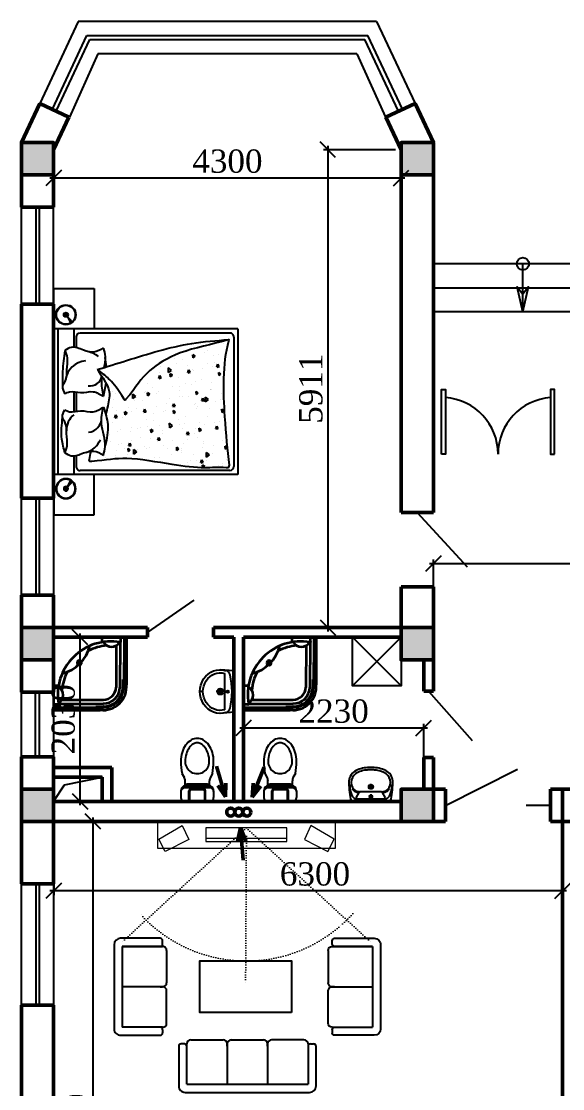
# Model space of a CAD drawing. Header units: inches. Extents: x 2870606 to 3671143, y -733551 to -473558.
# Drawn here: x 2870606 to 2877306, y -489362 to -476158 of the extents above; entities that cross this region are included whole.
import ezdxf

# ---------------------------------------------------------------- set-up
doc = ezdxf.new("R2010")
doc.units = ezdxf.units.IN
doc.header["$MEASUREMENT"] = 0
doc.linetypes.add('ACAD_ISO07W100', pattern=[3, 0, -3])
doc.layers.add('Steni', color=24, linetype='Continuous', lineweight=35)
doc.styles.add('J~stule', font='dutch.ttf')
doc.dimstyles.new('J~style', dxfattribs={"dimscale": 100, "dimtxt": 2.5, "dimasz": 2, "dimexe": 0.55, "dimexo": 0.725, "dimtad": 1, "dimdec": 0, "dimdsep": 46, "dimtxsty": 'J~stule', "dimblk": 'OBLIQUE', "dimcen": 2, "dimdle": 0.5, "dimadec": 0, "dimazin": 0, "dimtfac": 1, "dimtdec": 0, "dimtmove": 0, "dimatfit": 3, "dimfxl": 1, "dimarcsym": 0})

# ---------------------------------------------------------------- blocks, each defined once
blk = doc.blocks.new('_Oblique')
at = {"color": 0, "linetype": 'ByBlock', "lineweight": -2}
blk.add_line((-0.5, -0.5), (0.5, 0.5), dxfattribs=at)
blk = doc.blocks.new('*D1009')
at = {"color": 0, "lineweight": -2, "transparency": 16777216}
for p, q in [((2873356, -485638), (2873356, -484847)), ((2875586, -485588), (2875586, -484847)), ((2875634, -484900), (2873308, -484900))]:
    blk.add_line(p, q, dxfattribs=at)
at = {"layer": 'Defpoints', "color": 0, "lineweight": 35, "transparency": 16777216}
for p in [(2873356, -484900), (2873356, -485707), (2875586, -485657)]:
    blk.add_point(p, dxfattribs=at)
at = {"color": 0, "lineweight": -2, "transparency": 16777216, "xscale": 192, "yscale": 192, "zscale": 192}
for p, rotation in [((2873356, -484900), 180.0000000133402), ((2875586, -484900), 1.334020893750676e-08)]:
    blk.add_blockref('_Oblique', p, dxfattribs=dict(at, rotation=rotation))
at = {"color": 0, "transparency": 16777216, "insert": (2874471, -484693), "char_height": 288, "attachment_point": 5, "rotation": 0, "style": 'J~stule'}
blk.add_mtext('2230', dxfattribs=at)
blk = doc.blocks.new('*D1016')
at = {"color": 0, "lineweight": -2, "transparency": 16777216}
for p, q in [((2871075, -483777), (2871385, -483777)), ((2871332, -485855), (2871332, -483729)), ((2871075, -485807), (2871385, -485807))]:
    blk.add_line(p, q, dxfattribs=at)
at = {"layer": 'Defpoints', "color": 0, "lineweight": 35, "transparency": 16777216}
for p in [(2871006, -483777), (2871332, -483777), (2871006, -485807)]:
    blk.add_point(p, dxfattribs=at)
at = {"color": 0, "lineweight": -2, "transparency": 16777216, "xscale": 192, "yscale": 192, "zscale": 192}
for p, rotation in [((2871332, -483777), 90), ((2871332, -485807), 270)]:
    blk.add_blockref('_Oblique', p, dxfattribs=dict(at, rotation=rotation))
at = {"color": 0, "transparency": 16777216, "insert": (2871125, -484792), "char_height": 288, "attachment_point": 5, "rotation": 90, "style": 'J~stule'}
blk.add_mtext('2030', dxfattribs=at)
blk = doc.blocks.new('*D1017')
at = {"color": 0, "lineweight": -2, "transparency": 16777216}
for p, q in [((2877306, -486127), (2877306, -486967)), ((2871006, -486616), (2871006, -486967)), ((2877354, -486914), (2870958, -486914))]:
    blk.add_line(p, q, dxfattribs=at)
at = {"layer": 'Defpoints', "color": 0, "lineweight": 35, "transparency": 16777216}
for p in [(2877306, -486057), (2871006, -486547), (2871006, -486914)]:
    blk.add_point(p, dxfattribs=at)
at = {"color": 0, "lineweight": -2, "transparency": 16777216, "xscale": 192, "yscale": 192, "zscale": 192}
for p, rotation in [((2871006, -486914), 180.0000000133402), ((2877306, -486914), 1.334020893750676e-08)]:
    blk.add_blockref('_Oblique', p, dxfattribs=dict(at, rotation=rotation))
at = {"color": 0, "transparency": 16777216, "insert": (2874240, -486707), "char_height": 288, "attachment_point": 5, "rotation": 0, "style": 'J~stule'}
blk.add_mtext('6300', dxfattribs=at)
blk = doc.blocks.new('Ðàêîâèíà')
for p, q in [((0.89, 10.75), (0.75, 9.06)), ((6, 10.75), (0.89, 10.75)), ((3.45, 10.75), (3.45, 10.53)), ((6, 10.75), (6.15, 9.06)), ((5.69, 9.63), (1.2, 9.63)), ((3.6, 10), (3.3, 10)), ((3.45, 10.15), (3.45, 9.85)), ((3.45, 9.44), (3.45, 8.69)), ((3.82, 9.06), (3.07, 9.06)), ((3.45, 6.77), (3.45, 6.55))]:
    blk.add_line(p, q)
for centre, radius in [((3.45, 9.06), 0.375), ((3.45, 9.06), 0.225), ((3.45, 10), 0.15)]:
    blk.add_circle(centre, radius)
for centre, radius, start, end in [((1.57, 9.55), 0.75, 104.142, 162.4105), ((3.45, 2.11), 8.42, 75.858, 104.142), ((5.32, 9.55), 0.75, 17.5895, 75.858)]:
    blk.add_arc(centre, radius, start, end)
at = {"extrusion": (0, 0, -1)}
for major_axis, ratio, start_param, end_param in [((-2.7, 0), 0.930556, 2.854727, 6.570051), ((-2.32, 0), 0.919354, 2.875298, 6.54948)]:
    blk.add_ellipse((3.45, 9.06), major_axis=major_axis, ratio=ratio, start_param=start_param, end_param=end_param, dxfattribs=at)
blk = doc.blocks.new('UM')
at = {"xscale": -1, "rotation": 270}
blk.add_blockref('Ðàêîâèíà', (517.48, 444.59), dxfattribs=at)
blk = doc.blocks.new('Rrovat_TOP_1')
for p, q in [((900, 0), (-900, 0)), ((900, -2280), (900, 0)), ((-900, -2280), (-900, 0)), ((900, -50), (-900, -50)), ((-674, -250), (-900, -250)), ((125, -250), (-125, -250)), ((900, -250), (674, -250)), ((-850, -2180), (-850, -327)), ((-670, -277), (-800, -277)), ((121, -277), (-121, -277)), ((800, -277), (670, -277)), ((850, -2180), (850, -327)), ((-696, -638), (-696, -638)), ((-668, -762), (-668, -762)), ((-608, -779), (-608, -779)), ((-494, -709), (-494, -709)), ((-403, -687), (-403, -687)), ((-370, -788), (-370, -788)), ((-258, -724), (-258, -724)), ((-199, -756), (-164, -771)), ((-199, -756), (-193, -785)), ((-193, -785), (-164, -771)), ((-104, -780), (-104, -780)), ((-66, -731), (-66, -731)), ((23, -737), (23, -737)), ((105, -762), (105, -762)), ((132, -733), (132, -733)), ((-651, -917), (-651, -917)), ((-617, -926), (-579, -923)), ((-597, -949), (-579, -923)), ((-576, -875), (-576, -875)), ((-527, -802), (-527, -802)), ((-512, -838), (-512, -838)), ((-340, -827), (-340, -827)), ((-190, -846), (-190, -846)), ((-161, -886), (-123, -883)), ((-161, -886), (-142, -910)), ((-142, -910), (-123, -883)), ((-75, -924), (-75, -924)), ((-648, -993), (-591, -992)), ((-648, -993), (-621, -1030)), ((-621, -1030), (-591, -992)), ((-617, -926), (-597, -949)), ((-597, -1042), (-597, -1042)), ((-546, -929), (-512, -944)), ((-546, -929), (-541, -959)), ((-541, -959), (-512, -944)), ((-484, -962), (-484, -962)), ((-363, -953), (-363, -953)), ((-328, -1038), (-328, -1038)), ((-314, -961), (-314, -961)), ((-124, -962), (-124, -962)), ((-83, -1024), (-83, -1024)), ((20, -1005), (20, -1005)), ((38, -979), (95, -978)), ((38, -979), (65, -1016)), ((65, -1016), (95, -978)), ((-582, -1149), (-582, -1149)), ((-556, -1119), (-556, -1119)), ((-437, -1077), (-437, -1077)), ((-319, -1072), (-319, -1072)), ((-301, -1162), (-301, -1162)), ((-218, -1150), (-218, -1150)), ((-129, -1115), (-94, -1130)), ((-129, -1115), (-123, -1144)), ((-123, -1144), (-94, -1130)), ((-117, -1126), (-117, -1126)), ((-104, -1120), (-104, -1120)), ((19, -1102), (19, -1102)), ((74, -1166), (112, -1163)), ((74, -1166), (93, -1190)), ((93, -1190), (112, -1163)), ((109, -1124), (109, -1124)), ((121, -1135), (121, -1135)), ((225, -1164), (225, -1164)), ((-690, -1244), (-690, -1244)), ((-685, -1307), (-685, -1307)), ((-561, -1192), (-561, -1192)), ((-477, -1288), (-442, -1303)), ((-477, -1288), (-471, -1318)), ((-471, -1318), (-442, -1303)), ((-454, -1197), (-454, -1197)), ((-382, -1206), (-344, -1203)), ((-382, -1206), (-362, -1230)), ((-362, -1230), (-344, -1203)), ((-351, -1216), (-351, -1216)), ((-300, -1315), (-300, -1315)), ((-228, -1236), (-228, -1236)), ((-145, -1238), (-145, -1238)), ((-64, -1268), (-64, -1268)), ((101, -1279), (101, -1279)), ((128, -1300), (128, -1300)), ((172, -1221), (172, -1221)), ((289, -1301), (324, -1316)), ((289, -1301), (295, -1330)), ((295, -1330), (324, -1316)), ((366, -1309), (366, -1309)), ((-580, -1415), (-580, -1415)), ((-536, -1362), (-536, -1362)), ((-399, -1349), (-399, -1349)), ((-352, -1351), (-352, -1351)), ((-324, -1436), (-267, -1435)), ((-324, -1436), (-297, -1473)), ((-297, -1473), (-267, -1435)), ((-117, -1362), (-117, -1362)), ((-106, -1389), (-106, -1389)), ((-23, -1394), (-23, -1394)), ((39, -1437), (39, -1437)), ((293, -1324), (293, -1324)), ((309, -1447), (347, -1443)), ((309, -1447), (329, -1470)), ((314, -1439), (314, -1439)), ((328, -1470), (347, -1443)), ((361, -1422), (419, -1421)), ((361, -1422), (388, -1459)), ((388, -1459), (419, -1421)), ((429, -1418), (429, -1418)), ((438, -1323), (438, -1323)), ((-652, -1462), (-652, -1462)), ((-602, -1526), (-564, -1523)), ((-602, -1526), (-582, -1550)), ((-600, -1581), (-600, -1581)), ((-582, -1550), (-564, -1523)), ((-573, -1580), (-573, -1580)), ((-476, -1466), (-476, -1466)), ((-279, -1559), (-279, -1559)), ((-215, -1549), (-215, -1549)), ((-147, -1486), (-109, -1483)), ((-147, -1486), (-127, -1510)), ((-147, -1509), (-147, -1509)), ((-127, -1510), (-109, -1483)), ((-59, -1474), (-24, -1489)), ((-59, -1474), (-53, -1504)), ((-53, -1504), (-24, -1489)), ((-43, -1512), (-43, -1512)), ((67, -1561), (67, -1561)), ((140, -1563), (140, -1563)), ((190, -1554), (190, -1554)), ((193, -1465), (193, -1465)), ((295, -1543), (295, -1543)), ((374, -1474), (374, -1474)), ((476, -1524), (476, -1524)), ((531, -1496), (531, -1496)), ((-752, -1653), (-752, -1653)), ((-724, -1697), (-724, -1697)), ((-625, -1586), (-625, -1586)), ((-516, -1606), (-516, -1606)), ((-469, -1662), (-469, -1662)), ((-414, -1684), (-414, -1684)), ((-407, -1647), (-372, -1662)), ((-407, -1647), (-401, -1677)), ((-401, -1677), (-372, -1662)), ((-335, -1589), (-335, -1589)), ((-271, -1625), (-271, -1625)), ((-178, -1637), (-178, -1637)), ((59, -1590), (59, -1590)), ((66, -1669), (66, -1669)), ((213, -1708), (213, -1708)), ((223, -1637), (223, -1637)), ((359, -1660), (394, -1675)), ((359, -1660), (365, -1689)), ((365, -1689), (394, -1675)), ((400, -1713), (400, -1713)), ((449, -1661), (449, -1661)), ((524, -1598), (524, -1598)), ((619, -1647), (619, -1647)), ((-813, -1846), (-784, -1843)), ((-803, -1870), (-784, -1843)), ((-755, -1820), (-720, -1835)), ((-755, -1820), (-749, -1850)), ((-749, -1850), (-720, -1835)), ((-723, -1773), (-723, -1773)), ((-650, -1732), (-650, -1732)), ((-562, -1843), (-562, -1843)), ((-441, -1786), (-441, -1786)), ((-395, -1740), (-395, -1740)), ((-367, -1807), (-329, -1803)), ((-367, -1807), (-347, -1830)), ((-347, -1830), (-329, -1803)), ((-328, -1754), (-328, -1754)), ((-260, -1803), (-260, -1803)), ((-89, -1762), (-89, -1762)), ((-58, -1784), (-58, -1784)), ((-31, -1748), (-31, -1748)), ((-24, -1755), (-24, -1755)), ((11, -1833), (46, -1848)), ((11, -1833), (17, -1863)), ((17, -1863), (46, -1848)), ((89, -1767), (127, -1763)), ((89, -1767), (108, -1790)), ((108, -1790), (126, -1763)), ((250, -1761), (250, -1761)), ((276, -1828), (276, -1828)), ((385, -1736), (385, -1736)), ((406, -1837), (406, -1837)), ((544, -1727), (582, -1724)), ((544, -1727), (564, -1750)), ((564, -1750), (582, -1723)), ((-814, -1857), (-803, -1870)), ((-732, -1897), (-732, -1897)), ((-686, -1893), (-629, -1892)), ((-686, -1893), (-659, -1930)), ((-659, -1930), (-629, -1892)), ((-643, -1970), (-643, -1970)), ((-539, -1973), (-539, -1973)), ((-519, -1855), (-519, -1855)), ((-496, -1850), (-496, -1850)), ((-285, -1862), (-285, -1862)), ((-182, -1899), (-182, -1899)), ((-82, -1927), (-82, -1927)), ((0, -1879), (57, -1878)), ((0, -1879), (27, -1916)), ((27, -1916), (57, -1878)), ((152, -1943), (152, -1943)), ((152, -1948), (152, -1948)), ((156, -1936), (156, -1936)), ((233, -1952), (233, -1952)), ((434, -1961), (434, -1961)), ((469, -1905), (469, -1905)), ((604, -1871), (604, -1871)), ((631, -1910), (631, -1910)), ((685, -1865), (689, -1865)), ((685, -1865), (691, -1873)), ((-792, -2087), (-792, -2087)), ((-791, -2043), (-791, -2043)), ((-767, -2085), (-767, -2085)), ((-475, -2094), (-475, -2094)), ((-337, -2006), (-302, -2021)), ((-337, -2006), (-331, -2036)), ((-331, -2036), (-302, -2021)), ((-316, -2017), (-316, -2017)), ((-306, -2015), (-306, -2015)), ((-257, -1986), (-257, -1986)), ((-239, -2047), (-239, -2047)), ((-132, -2087), (-94, -2083)), ((-132, -2087), (-112, -2110)), ((-112, -2110), (-94, -2083)), ((-101, -2062), (-101, -2062)), ((-3, -1999), (-3, -1999)), ((28, -2059), (28, -2059)), ((99, -2078), (99, -2078)), ((163, -2101), (163, -2101)), ((324, -2047), (362, -2044)), ((324, -2047), (343, -2070)), ((335, -2030), (335, -2030)), ((343, -2070), (362, -2044)), ((356, -2102), (356, -2102)), ((401, -2109), (401, -2109)), ((429, -2019), (463, -2034)), ((429, -2019), (434, -2049)), ((434, -2049), (463, -2034)), ((480, -1987), (480, -1987)), ((571, -1983), (571, -1983)), ((590, -2037), (590, -2037)), ((725, -2101), (725, -2101)), ((800, -2230), (-800, -2230)), ((-712, -2141), (-712, -2141)), ((-587, -2127), (-549, -2123)), ((-587, -2127), (-568, -2150)), ((-568, -2150), (-549, -2123)), ((-430, -2130), (-430, -2130)), ((900, -2280), (-900, -2280))]:
    blk.add_line(p, q)
for centre, radius, start, end in [((-352, -410), 250, 40.1552, 91.8905), ((239, -413), 267, 4.1611, 82.3438), ((-800, -327), 50, 90, 180), ((800, -327), 50, 0, 90), ((-362, -324), 276, 196.1016, 246.9049), ((-201, -415), 178, 185.3037, 272.1083), ((349, -449), 153, 172.3063, 256.9792), ((239, -328), 393, 324.7782, 346.1183), ((-800, -2180), 50, 180, 270), ((800, -2180), 50, 270, 0)]:
    blk.add_arc(centre, radius, start, end)
for points in [[(-633, -140), (-463, -101), (-192, -111)], [(-633, -140), (-545, -166), (-395, -161), (-250, -140), (-188, -110), (-100, -140)], [(633, -140), (545, -166), (395, -161), (250, -140), (188, -110), (100, -140)], [(633, -140), (376, -110), (175, -109)], [(-664, -615), (-615, -498), (-638, -368), (-672, -218), (-633, -140)], [(-100, -140), (-124, -197), (-113, -334), (-124, -488), (-67, -615)], [(100, -140), (124, -197), (113, -334), (124, -488), (67, -615)], [(664, -615), (615, -498), (638, -368), (672, -218), (633, -140)], [(-664, -615), (-558, -638), (-269, -592), (-67, -615)], [(-67, -615), (-281, -669), (-545, -639)], [(397, -539), (509, -901), (721, -1709), (768, -2165)]]:
    blk.add_spline(points, degree=3)
for points, knots in [([(-615, -459), (-646, -450), (-685, -441), (-739, -435), (-719, -648), (-669, -891), (-776, -1446), (-825, -1838), (-805, -2042), (-817, -2172), (-795, -2174), (-786, -2175)], [3985.05903, 3985.05903, 3985.05903, 3985.05903, 4080.88352, 4095.097586, 4129.948642, 4553.773643, 5047.299708, 5447.379817, 5706.978712, 5742.134282, 5766.267478, 5766.267478, 5766.267478, 5766.267478]), ([(-786, -2175), (-595, -2155), (-155, -2108), (473, -2088), (773, -2175), (707, -1976), (640, -1553), (321, -1066), (198, -1046), (16, -881), (159, -798), (265, -707), (346, -611), (402, -537), (176, -699), (51, -691), (-88, -664), (-158, -644)], [5766.267478, 5766.267478, 5766.267478, 5766.267478, 6326.544882, 7063.125625, 7075.853468, 7104.137891, 7482.255608, 7822.118426, 8365.070605, 8376.683952, 8384.467459, 8620.875161, 8806.816714, 8824.217175, 8839.174614, 9041.086843, 9254.378307, 9254.378307, 9254.378307, 9254.378307]), ([(314, -598), (299, -595), (217, -584), (134, -601), (67, -615)], [355.798164, 355.798164, 355.798164, 355.798164, 402.016842, 604.685285, 604.685285, 604.685285, 604.685285]), ([(664, -615), (629, -625), (549, -648), (468, -633), (422, -622)], [0, 0, 0, 0, 109.214696, 246.634525, 246.634525, 246.634525, 246.634525])]:
    blk.add_open_spline(points, degree=3, knots=knots)
for points in [[(67, -615), (121, -628), (174, -641), (228, -649)], [(431, -651), (471, -648), (510, -643), (549, -639)]]:
    blk.add_open_spline(points, degree=3)
blk = doc.blocks.new('rererer')
for p, q in [((94227, 365712), (94227, 366212)), ((94227, 366212), (94727, 366212)), ((94727, 366212), (94727, 365712)), ((94393, 365872), (94441, 365782)), ((94461, 365797), (94393, 365872)), ((94727, 365712), (94227, 365712))]:
    blk.add_line(p, q)
for radius in [123, 117, 27, 21.3, 10]:
    blk.add_circle((94378, 365888), radius)
blk = doc.blocks.new('UM_8')
for p, q in [((244, 0), (-244, 0)), ((-182, -45), (-146, -110)), ((175, -30), (-175, -30)), ((142, -120), (-132, -120)), ((27, -61), (-27, -61)), ((0, -88), (0, -34)), ((182, -45), (146, -110)), ((35, -180), (-35, -180)), ((0, -145), (0, -215))]:
    blk.add_line(p, q)
for centre, radius in [((0, -61), 17), ((0, -180), 27), ((0, -180), 17)]:
    blk.add_circle(centre, radius)
for centre, radius, start, end in [((-244, 0), 0.5, 90, 167.3206), ((244, 0), 0.5, 12.6794, 90), ((894, -257), 1167, 167.3206, 178.6525), ((68, -206), 330, 154.5977, 180.3349), ((-175, -90), 60, 90, 154.5977), ((-139, -232), 123, 98.7111, 129.9424), ((-139, -232), 113, 86.1548, 129.9424), ((139, -232), 113, 50.0576, 93.8452), ((139, -232), 123, 50.0576, 81.2889), ((175, -90), 60, 25.4023, 90), ((-68, -206), 330, 359.6651, 25.4023), ((-894, -257), 1167, 1.3475, 12.6794), ((-104, -234), 169, 178.312, 234.1043), ((-273, -229), 0.5, 358.312, 358.6525), ((-104, -233), 138, 141.0504, 245.2718), ((-104, -233), 148, 141.0504, 147.7493), ((104, -233), 138, 294.7282, 38.9496), ((104, -234), 169, 305.8957, 1.688), ((104, -233), 148, 32.2507, 38.9496), ((273, -229), 0.5, 181.3475, 181.688), ((-27, -71), 347, 239.6448, 267.5368), ((-27, -71), 317, 244.8898, 267.5368), ((0, 80), 470, 265.1692, 274.8308), ((27, -71), 317, 272.4632, 300.3552), ((27, -71), 347, 272.4632, 300.3552), ((0, 80), 500, 265.1692, 274.8308)]:
    blk.add_arc(centre, radius, start, end)
blk = doc.blocks.new('Kabina_90x90')
for p, q in [((0, 0), (0, 900)), ((0, 900), (587, 900)), ((0, 871), (622, 868)), ((52, 831), (0, 831)), ((61, 823), (621, 820)), ((524, 870), (524, 857)), ((524, 857), (622, 857)), ((103, 775), (621, 772)), ((61, 602), (0, 602)), ((775, 103), (774, 615)), ((823, 61), (822, 615)), ((859, 524), (858, 615)), ((871, 0), (870, 615)), ((900, 0), (900, 576)), ((870, 524), (859, 524)), ((289, 317), (333, 317)), ((317, 344), (317, 333)), ((317, 289), (317, 333)), ((344, 317), (333, 317)), ((0, 0), (900, 0)), ((602, 61), (602, 0)), ((831, 52), (831, 0))]:
    blk.add_line(p, q)
for radius in [1.53638e-11, 1.71773e-11]:
    blk.add_circle((317, 317), radius)
for centre, radius, start, end in [((710, 710), 658, 170.1218, 279.8874), ((54, 825), 6.99, 343.4397, 108.6657), ((-1, 717), 119, 299.8002, 59.0743), ((613, 612), 289, 352.7951, 95.3452), ((614, 613), 207, 359.7202, 88.3907), ((614, 613), 244, 359.7202, 88.3907), ((614, 613), 255, 359.7202, 88.3907), ((614, 613), 159, 359.7202, 88.3907), ((710, 710), 610, 184.9964, 207.5101), ((0, 0), 460, 13.3198, 76.6788), ((317, 317), 27.7, 111.1867, 338.8133), ((317, 317), 16.8, 90.9418, 359.0582), ((317, 317), 27.7, 338.8133, 111.1867), ((317, 317), 16.8, 359.0582, 90.9418), ((710, 710), 610, 242.4884, 264.9996), ((717, -1), 119, 30.9257, 150.1998), ((825, 54), 6.99, 341.3343, 106.5603)]:
    blk.add_arc(centre, radius, start, end)
blk = doc.blocks.new('101')
for p, q in [((520, 0), (-520, 0)), ((-600, -80), (-600, -570)), ((500, -100), (-500, -100)), ((-500, -570), (-500, -100)), ((0, -570), (0, -100)), ((500, -100), (500, -570)), ((500, -570), (500, -100)), ((600, -570), (600, -80)), ((-530, -600), (-570, -600)), ((-500, -600), (-500, -570)), ((-450, -650), (-50, -650)), ((0, -570), (0, -600)), ((0, -600), (0, -570)), ((0, -570), (0, -600)), ((450, -650), (50, -650)), ((500, -570), (500, -600)), ((500, -570), (500, -600)), ((500, -600), (500, -570)), ((500, -570), (500, -600)), ((500, -570), (500, -600)), ((500, -600), (500, -570)), ((500, -570), (500, -600)), ((530, -600), (570, -600))]:
    blk.add_line(p, q)
for centre, radius, start, end in [((-520, -80), 80, 90, 180), ((520, -80), 80, 0, 90), ((-570, -570), 30, 180, 270), ((-530, -570), 30, 270, 0), ((-450, -600), 50, 180, 270), ((-50, -600), 50, 270, 0), ((50, -600), 50, 180, 270), ((450, -600), 50, 270, 0), ((530, -570), 30, 180, 270), ((570, -570), 30, 270, 0)]:
    blk.add_arc(centre, radius, start, end)
blk = doc.blocks.new('Divan_TOP_8')
for p, q in [((770, 0), (-770, 0)), ((-850, -80), (-850, -570)), ((750, -100), (-750, -100)), ((-750, -570), (-750, -100)), ((-250, -570), (-250, -100)), ((250, -570), (250, -100)), ((750, -100), (750, -570)), ((850, -570), (850, -80)), ((-780, -600), (-820, -600)), ((-750, -600), (-750, -570)), ((-700, -650), (-300, -650)), ((-250, -570), (-250, -600)), ((-250, -600), (-250, -570)), ((-250, -570), (-250, -600)), ((200, -650), (-200, -650)), ((250, -570), (250, -600)), ((250, -600), (250, -570)), ((250, -570), (250, -600)), ((250, -570), (250, -600)), ((250, -600), (250, -570)), ((250, -570), (250, -600)), ((700, -650), (300, -650)), ((750, -570), (750, -600)), ((780, -600), (820, -600))]:
    blk.add_line(p, q)
for centre, radius, start, end in [((-770, -80), 80, 90, 180), ((770, -80), 80, 0, 90), ((-820, -570), 30, 180, 270), ((-780, -570), 30, 270, 0), ((-700, -600), 50, 180, 270), ((-300, -600), 50, 270, 0), ((-200, -600), 50, 180, 270), ((200, -600), 50, 270, 0), ((300, -600), 50, 180, 270), ((700, -600), 50, 270, 0), ((780, -570), 30, 180, 270), ((820, -570), 30, 270, 0)]:
    blk.add_arc(centre, radius, start, end)
blk = doc.blocks.new('fjfj')
at = {"color": 0, "linetype": 'ACAD_ISO07W100', "lineweight": 13, "ltscale": 10}
for p, q in [((-79, -2), (-1486, 1534)), ((-179, -2), (-1985, -12)), ((-79, -2), (-1486, -1537))]:
    blk.add_line(p, q, dxfattribs=at)
at = {"color": 0, "linetype": 'ByBlock', "lineweight": 13}
for points in [[(-219, 1086), (-48, 796), (-221, 716), (-372, 1006)], [(0, 1101), (0, -1101), (-331, -1101), (-331, 1101)], [(-79, 500), (-79, -503), (-247, -503), (-247, 500)], [(-210, 500), (-210, -503), (-247, -503), (-247, 500)], [(-219, -1086), (-48, -796), (-221, -716), (-372, -1006)]]:
    blk.add_lwpolyline(points, close=True, dxfattribs=at)
at = {"color": 0, "linetype": 'ACAD_ISO07W100', "lineweight": 13, "ltscale": 10}
blk.add_arc((52, -2), 1776, 132.0748, 227.9252, dxfattribs=at)
blk = doc.blocks.new('*D1020')
at = {"color": 0, "lineweight": -2, "transparency": 16777216}
for p, q in [((2882054, -482868), (2875658, -482868)), ((2875706, -483788), (2875706, -482815)), ((2882006, -483132), (2882006, -482815))]:
    blk.add_line(p, q, dxfattribs=at)
at = {"layer": 'Defpoints', "color": 0, "lineweight": 35, "transparency": 16777216}
for p in [(2875706, -482868), (2882006, -483202), (2875706, -483857)]:
    blk.add_point(p, dxfattribs=at)
at = {"color": 0, "lineweight": -2, "transparency": 16777216, "xscale": 192, "yscale": 192, "zscale": 192}
for p, rotation in [((2875706, -482868), 180.0000000133402), ((2882006, -482868), 1.334020893750676e-08)]:
    blk.add_blockref('_Oblique', p, dxfattribs=dict(at, rotation=rotation))
at = {"color": 0, "transparency": 16777216, "insert": (2878856, -482661), "char_height": 288, "attachment_point": 5, "rotation": 0, "style": 'J~stule'}
blk.add_mtext('6300', dxfattribs=at)
blk = doc.blocks.new('*D1021')
at = {"color": 0, "lineweight": -2, "transparency": 16777216}
for p, q in [((2871492, -486009), (2871492, -493705)), ((2871627, -486057), (2871440, -486057)), ((2871623, -493657), (2871440, -493657))]:
    blk.add_line(p, q, dxfattribs=at)
at = {"layer": 'Defpoints', "color": 0, "lineweight": 35, "transparency": 16777216}
for p in [(2871696, -486057), (2871492, -493657), (2871692, -493657)]:
    blk.add_point(p, dxfattribs=at)
at = {"color": 0, "lineweight": -2, "transparency": 16777216, "xscale": 192, "yscale": 192, "zscale": 192}
for p, rotation in [((2871492, -486057), 90), ((2871492, -493657), 270)]:
    blk.add_blockref('_Oblique', p, dxfattribs=dict(at, rotation=rotation))
at = {"color": 0, "transparency": 16777216, "insert": (2871286, -489857), "char_height": 288, "attachment_point": 5, "rotation": 90, "style": 'J~stule'}
blk.add_mtext('7600', dxfattribs=at)
blk = doc.blocks.new('*D1012')
at = {"color": 0, "lineweight": -2, "transparency": 16777216}
for p, q in [((2874400, -477698), (2874400, -483705)), ((2875236, -477746), (2874347, -477746)), ((2874959, -483657), (2874347, -483657))]:
    blk.add_line(p, q, dxfattribs=at)
at = {"layer": 'Defpoints', "color": 0, "lineweight": 35, "transparency": 16777216}
for p in [(2875306, -477746), (2874400, -483657), (2875028, -483657)]:
    blk.add_point(p, dxfattribs=at)
at = {"color": 0, "lineweight": -2, "transparency": 16777216, "xscale": 192, "yscale": 192, "zscale": 192}
for p, rotation in [((2874400, -477746), 90), ((2874400, -483657), 270)]:
    blk.add_blockref('_Oblique', p, dxfattribs=dict(at, rotation=rotation))
at = {"color": 0, "transparency": 16777216, "insert": (2874190, -480702), "char_height": 288, "attachment_point": 5, "rotation": 90, "style": 'J~stule'}
blk.add_mtext('5911', dxfattribs=at)
blk = doc.blocks.new('Óíèòàç')
at = {"color": 7}
for p, q in [((-0.86, 3.43), (-0.6, 2.99)), ((2.92, 3.43), (2.66, 2.99)), ((2.6, 1.75), (-0.54, 1.75)), ((2.6, 1.66), (-0.54, 1.66)), ((2.55, 1.91), (-0.49, 1.91)), ((-0.48, 2.02), (-0.48, 2.53)), ((2.26, 2.12), (-0.2, 2.12)), ((1.83, 1.53), (0.23, 1.53)), ((1.83, 1.47), (0.23, 1.47)), ((1.83, 1.41), (0.23, 1.41)), ((2.54, 2.02), (2.54, 2.53)), ((-1, 1.29), (-1, 0.46)), ((0, 0), (0, 1.3)), ((0.06, 0.16), (0.06, 1.3)), ((0.11, 0.22), (0.11, 1.3)), ((1.95, 0.22), (1.95, 1.3)), ((2, 0.16), (2, 1.3)), ((2.06, 0), (2.06, 1.3)), ((3.06, 1.29), (3.06, 0.46))]:
    blk.add_line(p, q, dxfattribs=at)
blk.add_line((-0.54, 0), (2.6, 0))
for points in [[(1.03, 7.24, 0.132804), (0.57, 7.12, 0.106719), (0.04, 6.63, 0.083035), (-0.32, 5.9, 0.071629), (-0.46, 4.92, 0.071629)], [(3.06, 4.92, 0.071629), (2.9, 6.06, 0.083035), (2.47, 6.95, 0.106719), (1.77, 7.59, 0.132804), (1.03, 7.78, 0.132804)], [(2.52, 4.92, 0.071629), (2.38, 5.9, 0.083035), (2.02, 6.63, 0.106719), (1.49, 7.12, 0.132804), (1.03, 7.24, 0.132804)]]:
    blk.add_lwpolyline(points, format="xyb", dxfattribs=at)
for centre, radius, start, end in [((2.04, 5.21), 3, 144.6252, 163.6118), ((1.42, 5.65), 2.24, 120.2593, 144.6252), ((1.03, 6.32), 1.47, 90, 120.2593), ((3.02, 4.92), 4.02, 163.6118, 180), ((8.02, 5.05), 9.02, 180.7773, 190.282), ((1.03, 4.92), 1.49, 180, 0), ((-5.96, 5.05), 9.02, 349.718, 359.2227), ((-1.39, 2.53), 0.916, 0, 29.8137), ((3.46, 2.53), 0.916, 150.1863, 180), ((-0.54, 1.29), 0.458, 90, 180), ((-0.54, 1.2), 0.458, 90, 180), ((-0.49, 1.45), 0.458, 90, 180), ((-0.2, 1.66), 0.458, 90, 148.4022), ((0.23, 1.3), 0.229, 90, 180), ((0.23, 1.3), 0.172, 90, 180), ((0.23, 1.3), 0.114, 90, 180), ((1.83, 1.3), 0.229, 0, 90), ((1.83, 1.3), 0.172, 0, 90), ((1.83, 1.3), 0.114, 0, 90), ((2.26, 1.66), 0.458, 31.5978, 90), ((2.55, 1.45), 0.458, 0, 90), ((2.6, 1.29), 0.458, 0, 90), ((2.6, 1.2), 0.458, 0, 90), ((-0.54, 0.46), 0.458, 180, 270), ((2.6, 0.46), 0.458, 270, 0)]:
    blk.add_arc(centre, radius, start, end, dxfattribs=at)
blk = doc.blocks.new('UN')
at = {"rotation": 90}
blk.add_blockref('Óíèòàç', (490.3, 410.75), dxfattribs=at)
blk = doc.blocks.new('*D1015')
at = {"color": 0, "lineweight": -2, "transparency": 16777216}
for p, q in [((2875354, -478096), (2870958, -478096)), ((2871006, -478388), (2871006, -478043)), ((2875306, -478536), (2875306, -478043))]:
    blk.add_line(p, q, dxfattribs=at)
at = {"layer": 'Defpoints', "color": 0, "lineweight": 35, "transparency": 16777216}
for p in [(2871006, -478096), (2871006, -478457), (2875306, -478605)]:
    blk.add_point(p, dxfattribs=at)
at = {"color": 0, "lineweight": -2, "transparency": 16777216, "xscale": 192, "yscale": 192, "zscale": 192}
for p, rotation in [((2871006, -478096), 180.0000000133402), ((2875306, -478096), 1.334020893750676e-08)]:
    blk.add_blockref('_Oblique', p, dxfattribs=dict(at, rotation=rotation))
at = {"color": 0, "transparency": 16777216, "insert": (2873156, -477889), "char_height": 288, "attachment_point": 5, "rotation": 0, "style": 'J~stule'}
blk.add_mtext('4300', dxfattribs=at)

msp = doc.modelspace()

# ---------------------------------------------------------------- hatches: boundary and pattern name
h = msp.add_hatch(color=256)
h.dxf.hatch_style = 1
h.paths.add_polyline_path([(2870605.64, -478057.37), (2871005.64, -478057.37), (2871005.64, -477657.37), (2870605.64, -477657.37)])
h = msp.add_hatch(color=256)
h.dxf.hatch_style = 1
h.paths.add_polyline_path([(2875305.64, -478057.37), (2875705.64, -478057.37), (2875705.64, -477657.37), (2875305.64, -477657.37)])
h = msp.add_hatch(color=256)
h.dxf.hatch_style = 1
h.paths.add_polyline_path([(2870605.64, -484057.37), (2871005.64, -484057.37), (2871005.64, -483657.37), (2870605.64, -483657.37)])
h = msp.add_hatch(color=256)
h.dxf.hatch_style = 1
h.paths.add_polyline_path([(2875305.64, -484057.37), (2875705.64, -484057.37), (2875705.64, -483657.37), (2875305.64, -483657.37)])
h = msp.add_hatch(color=256)
h.dxf.hatch_style = 1
h.paths.add_polyline_path([(2870605.64, -486057.37), (2871005.64, -486057.37), (2871005.64, -485657.37), (2870605.64, -485657.37)])
h = msp.add_hatch(color=256)
h.dxf.hatch_style = 1
h.paths.add_polyline_path([(2875305.64, -486057.37), (2875705.64, -486057.37), (2875705.64, -485657.37), (2875305.64, -485657.37)])

# ---------------------------------------------------------------- linework, layer by layer
at = {"color": 7}
for p, q in [((2871308.5, -476157.72), (2870833.05, -477172.16)), ((2875002.78, -476157.72), (2871308.5, -476157.72)), ((2875002.78, -476157.72), (2875478.23, -477172.16)), ((2870989.97, -477245.7), (2871417.87, -476332.72)), ((2871038.32, -477268.36), (2871453.4, -476382.72)), ((2871417.87, -476332.72), (2874893.4, -476332.72)), ((2871453.4, -476382.72), (2874857.87, -476382.72)), ((2875272.96, -477268.36), (2874857.87, -476382.72)), ((2875321.3, -477245.7), (2874893.4, -476332.72)), ((2871551.9, -476557.72), (2871199.97, -477344.13)), ((2874759.38, -476557.72), (2871551.9, -476557.72)), ((2874759.38, -476557.72), (2875111.3, -477344.13)), ((2878008.5, -479157.66), (2875705.64, -479157.66)), ((2876813.16, -479750.66), (2876813.16, -479157.66)), ((2877867.89, -479457.66), (2875705.64, -479457.66)), ((2877730.57, -479750.66), (2875705.64, -479750.66)), ((2870605.64, -485257.37), (2870605.64, -484457.37)), ((2870780.64, -485257.37), (2870780.64, -484457.37)), ((2870830.64, -485257.37), (2870830.64, -484457.37)), ((2871005.64, -484457.37), (2871005.64, -485255.21)), ((2873297.14, -485807.37), (2873297.14, -485807.37))]:
    msp.add_line(p, q, dxfattribs=at)
at = {"color": 7, "lineweight": 50}
for p, q in [((2870605.64, -477657.37), (2870833.05, -477172.16)), ((2870833.05, -477172.16), (2871195.24, -477341.91)), ((2875478.23, -477172.16), (2875116.03, -477341.91)), ((2875705.64, -477657.37), (2875478.23, -477172.16)), ((2871005.64, -477746.46), (2871195.24, -477341.91)), ((2875305.64, -477746.46), (2875116.03, -477341.91)), ((2870605.64, -477657.37), (2870605.64, -478457.47)), ((2875705.64, -477657.37), (2875705.64, -482233.37)), ((2871005.64, -477919.58), (2871005.64, -478457.47)), ((2875305.64, -477919.58), (2875305.64, -482233.37)), ((2870605.64, -478457.47), (2871005.64, -478457.47)), ((2870605.64, -479657.47), (2870605.64, -482057.37)), ((2870605.64, -479657.47), (2871005.64, -479657.47)), ((2871005.64, -479657.47), (2871005.64, -482057.37)), ((2870605.64, -482057.37), (2871005.64, -482057.37)), ((2875705.64, -482233.37), (2875305.64, -482233.37)), ((2870605.64, -483257.37), (2870605.64, -484457.37)), ((2870605.64, -483257.37), (2871005.64, -483257.37)), ((2871005.64, -483257.37), (2871005.64, -484457.37)), ((2875305.64, -483153.37), (2875305.64, -483657.37)), ((2875705.64, -483153.37), (2875305.64, -483153.37)), ((2875705.64, -483153.37), (2875705.64, -484445.65)), ((2871005.64, -483657.37), (2872165.89, -483657.37)), ((2872165.89, -483777.37), (2872165.89, -483657.37)), ((2872985.89, -483657.37), (2875305.64, -483657.37)), ((2872985.89, -483777.37), (2872985.89, -483657.37)), ((2871005.64, -483777.37), (2872165.89, -483777.37)), ((2872985.89, -483777.37), (2873235.64, -483777.37)), ((2873235.64, -485807.37), (2873235.64, -483777.37)), ((2873355.64, -483777.37), (2875305.64, -483777.37)), ((2873355.64, -485807.37), (2873355.64, -483777.37)), ((2875585.64, -484057.37), (2875585.64, -484445.65)), ((2875705.64, -484445.65), (2875585.64, -484445.65)), ((2870605.64, -485257.37), (2870605.64, -486827.27)), ((2871005.64, -485257.37), (2871005.64, -486827.27)), ((2875585.64, -485265.65), (2875585.64, -485657.37)), ((2875705.64, -485265.65), (2875585.64, -485265.65)), ((2875705.64, -485265.65), (2875705.64, -485657.37)), ((2871005.64, -485387.37), (2871725.64, -485387.37)), ((2871005.64, -485507.37), (2871605.64, -485507.37)), ((2871605.64, -485507.37), (2871605.64, -485807.37)), ((2871725.64, -485387.37), (2871725.64, -485807.37)), ((2875705.64, -485657.37), (2875854.11, -485657.37)), ((2875854.11, -486057.37), (2875854.11, -485657.37)), ((2877154.11, -485657.37), (2877955.76, -485657.37)), ((2877154.11, -486057.37), (2877154.11, -485657.37)), ((2877305.64, -485657.37), (2877305.64, -492357.37)), ((2871005.64, -485807.37), (2875305.64, -485807.37)), ((2870605.64, -486057.37), (2875854.11, -486057.37)), ((2877154.11, -486057.37), (2877305.64, -486057.37)), ((2870605.64, -486827.27), (2871005.64, -486827.27)), ((2870605.64, -488327.27), (2870605.64, -491501.28)), ((2870605.64, -488327.27), (2871005.64, -488327.27)), ((2871005.64, -488327.27), (2871005.64, -491501.28))]:
    msp.add_line(p, q, dxfattribs=at)
for p, q in [((2870605.64, -479657.47), (2870605.64, -478457.47)), ((2870784.28, -478457.47), (2870784.28, -479657.47)), ((2870824.28, -478457.47), (2870824.28, -479657.47)), ((2871005.64, -479657.47), (2871005.64, -478457.47)), ((2870605.64, -483257.37), (2870605.64, -482057.37)), ((2870784.28, -482057.37), (2870784.28, -483257.37)), ((2870824.28, -482057.37), (2870824.28, -483257.37)), ((2871005.64, -482057.37), (2871005.64, -483257.37)), ((2875505.64, -482233.37), (2876122.48, -482907.48)), ((2872165.89, -483717.37), (2872746.31, -483317.57)), ((2871005.64, -484457.37), (2871005.64, -484057.37)), ((2875645.64, -484445.65), (2876186.12, -485054.26)), ((2871139.78, -485602.69), (2871605.64, -485507.37)), ((2875854.11, -485857.37), (2876748.55, -485410.17)), ((2871005.64, -485807.37), (2871139.78, -485602.69)), ((2877154.11, -485857.37), (2876854.11, -485857.37)), ((2870605.64, -488327.27), (2870605.64, -486827.27)), ((2870784.28, -486827.27), (2870784.28, -488327.27)), ((2870824.28, -486827.27), (2870824.28, -488327.27)), ((2871005.64, -486827.27), (2871005.64, -488327.27))]:
    msp.add_line(p, q)
at = {"lineweight": 50}
for p, q in [((2871005.64, -484457.37), (2870605.64, -484457.37)), ((2871005.64, -485257.37), (2870605.64, -485257.37)), ((2873020.56, -485370.2), (2873134.39, -485752.31)), ((2873611.07, -485383.14), (2873464.05, -485753.75)), ((2873134.39, -485752.31), (2873038.8, -485611.11)), ((2873134.39, -485752.31), (2873137.13, -485581.82)), ((2873464.05, -485753.75), (2873476.33, -485583.68)), ((2873464.05, -485753.75), (2873571.7, -485621.51)), ((2873319.94, -486136.8), (2873282.21, -486303.09)), ((2873352.78, -486534.15), (2873319.94, -486136.8)), ((2873319.94, -486136.8), (2873384.46, -486294.64))]:
    msp.add_line(p, q, dxfattribs=at)
at = {"color": 7, "lineweight": 50}
for points in [[(2871005.64, -478057.37), (2870605.64, -478057.37), (2870605.64, -477657.37), (2871005.64, -477657.37)], [(2875705.64, -478057.37), (2875305.64, -478057.37), (2875305.64, -477657.37), (2875705.64, -477657.37)], [(2871005.64, -484057.37), (2870605.64, -484057.37), (2870605.64, -483657.37), (2871005.64, -483657.37)], [(2875705.64, -484057.37), (2875305.64, -484057.37), (2875305.64, -483657.37), (2875705.64, -483657.37)], [(2871005.64, -486057.37), (2870605.64, -486057.37), (2870605.64, -485657.37), (2871005.64, -485657.37)], [(2875705.64, -486057.37), (2875305.64, -486057.37), (2875305.64, -485657.37), (2875705.64, -485657.37)], [(2877705.64, -486057.37), (2877305.64, -486057.37), (2877305.64, -485657.37), (2877705.64, -485657.37)]]:
    msp.add_lwpolyline(points, close=True, dxfattribs=at)
for points in [[(2876813.16, -479750.66), (2876743.2, -479443.4), (2876813.16, -479534.13)], [(2876813.16, -479750.66), (2876883.13, -479443.4), (2876813.16, -479534.13)], [(2875305.64, -484377.37), (2874705.64, -484377.37), (2874705.64, -483777.37), (2875305.64, -483777.37), (2875305.64, -484377.37), (2874705.64, -483777.37), (2875305.64, -483777.37), (2874705.64, -484377.37)], [(2871005.64, -485807.37), (2871005.64, -485507.37), (2871605.64, -485507.37), (2871605.64, -485807.37), (2871005.64, -485807.37)]]:
    msp.add_lwpolyline(points)
for points in [[(2875805.64, -481510.6), (2875805.64, -480710.6), (2875855.64, -480710.6), (2875855.64, -481510.6)], [(2877205.64, -481510.6), (2877205.64, -480710.6), (2877155.64, -480710.6), (2877155.64, -481510.6)], [(2873950.61, -488419.39), (2872814.96, -488419.39), (2872814.96, -487781.02), (2873950.61, -487781.02)]]:
    msp.add_lwpolyline(points, close=True)
at = {"color": 7}
msp.add_circle((2876813.16, -479157.66), 76.61, dxfattribs=at)
at = {"lineweight": 50}
for centre in [(2873197.14, -485940.11), (2873297.14, -485940.11), (2873397.14, -485940.11)]:
    msp.add_circle(centre, 50, dxfattribs=at)
for centre, start, end in [((2875805.64, -481510.6), 0, 85.903956), ((2877205.64, -481510.6), 94.096044, 180)]:
    msp.add_arc(centre, 700, start, end)

# ---------------------------------------------------------------- block references
msp.add_blockref('rererer', (2776778.9, -845675.58))
for name, p, rotation in [('Rrovat_TOP_1', (2871005.64, -480863.56), 90.00000000000497), ('101', (2871754.34, -488102.06), 90.00000000000497), ('Divan_TOP_8', (2873403.68, -489407.65), 180.000000000005)]:
    msp.add_blockref(name, p, dxfattribs=dict(rotation=rotation))
at = {"xscale": -1}
for name, p, rotation in [('rererer', (2776778.9, -116051.54), 180), ('fjfj', (2873393.37, -486057.37), 270.000000000005), ('101', (2875053.02, -488102.06), 270.000000000005)]:
    msp.add_blockref(name, p, dxfattribs=dict(at, rotation=rotation))
at = {"ltscale": 0.5, "xscale": -100.0000000018626, "yscale": 100.0000000018626, "zscale": 100.0000000003064, "rotation": 180}
msp.add_blockref('UM', (2820412.86, -439645.85), dxfattribs=at)
at = {"ltscale": 100, "xscale": 100, "yscale": 100, "zscale": 100, "rotation": 270.0000000000049}
for p in [(2831604.9, -436777.39), (2832631, -436777.39)]:
    msp.add_blockref('UN', p, dxfattribs=at)
at = {"lineweight": 5, "ltscale": 50, "rotation": 180.000000000005}
msp.add_blockref('UM_8', (2874931.56, -485807.37), dxfattribs=at)
at = {"layer": 'Steni', "lineweight": 13, "rotation": 270.000000000005}
for p in [(2871005.64, -483777.37), (2873355.64, -483777.37)]:
    msp.add_blockref('Kabina_90x90', p, dxfattribs=at)

# ---------------------------------------------------------------- dimensions: what is measured, and where the dimension line sits
at = {"color": 7}
for base, p1, p2, angle, picture, middle in [((2871005.64, -478095.68), (2875305.64, -478605.47), (2871005.64, -478457.47), 180, '*D1015', (2873155.64, -477888.78)), ((2874399.81, -483657.37), (2875305.64, -477746.46), (2875028.46, -483657.37), 270, '*D1012', (2874189.81, -480701.91)), ((2875705.64, -482867.96), (2882005.64, -483201.88), (2875705.64, -483857.37), 180, '*D1020', (2878855.64, -482661.06)), ((2871492.46, -493657.37), (2871696.18, -486057.37), (2871692.36, -493657.37), 270, '*D1021', (2871285.56, -489857.37))]:
    dim = msp.add_linear_dim(base=base, p1=p1, p2=p2, angle=angle, dimstyle='J~style', override={"dimscale": 96, "dimtxt": 3}, dxfattribs=at)
    dim.commit()
    dim.dimension.update_dxf_attribs({"geometry": picture, "text_midpoint": middle})
dim = msp.add_linear_dim(base=(2871332.19, -483777.37), p1=(2871005.64, -485807.37), p2=(2871005.64, -483777.37), angle=270, dimstyle='J~style', override={"dimscale": 96, "dimtxt": 3})
dim.commit()
dim.dimension.update_dxf_attribs({"geometry": '*D1016', "text_midpoint": (2871125.29, -484792.37)})
for base, p1, p2, picture, middle in [((2873355.64, -484900.27), (2875585.64, -485657.37), (2873355.64, -485707.29), '*D1009', (2874470.64, -484900.27)), ((2871005.64, -486913.72), (2877305.64, -486057.37), (2871005.64, -486546.75), '*D1017', (2874240.12, -486913.72))]:
    dim = msp.add_linear_dim(base=base, p1=p1, p2=p2, angle=180, dimstyle='J~style', override={"dimscale": 96, "dimtxt": 3})
    dim.commit()
    dim.dimension.update_dxf_attribs({"geometry": picture, "text_midpoint": middle, "dimtype": 160})

doc.saveas('drawing.dxf')
